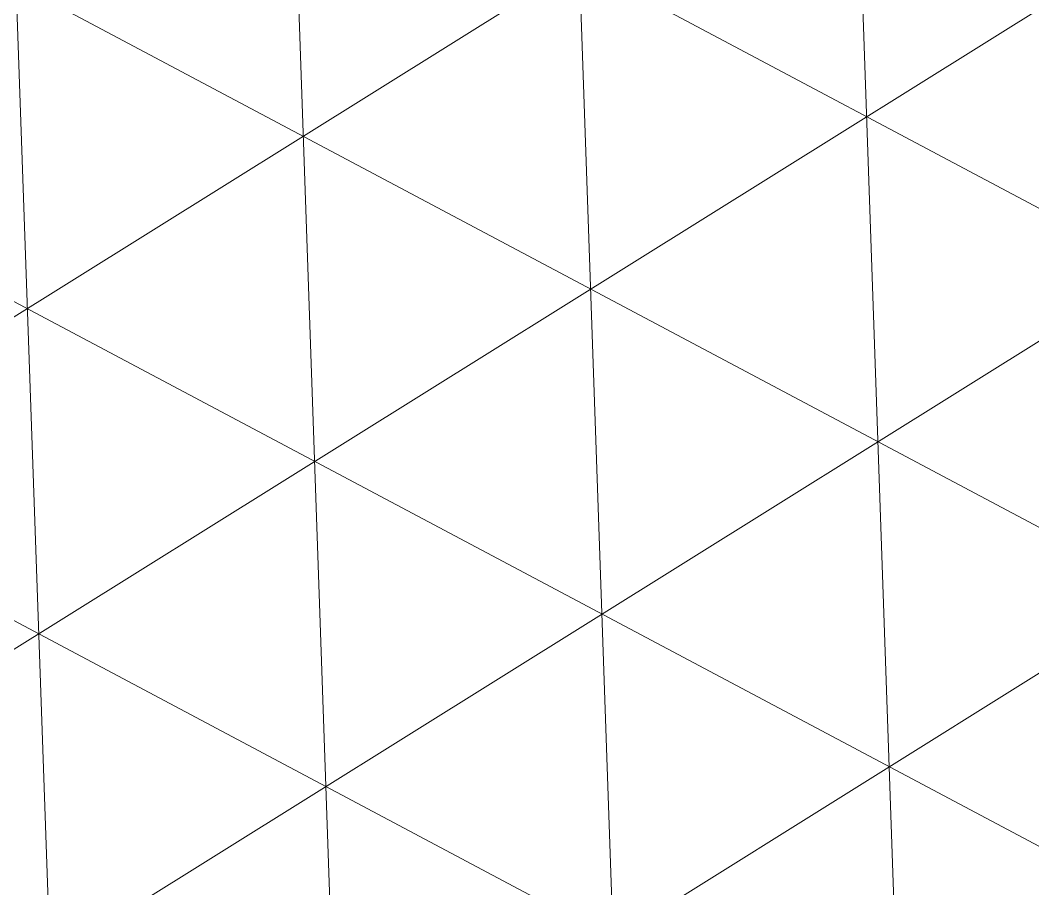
# Model space of a CAD drawing. Header units: metres. Extents: x 678805 to 1359287, y 2747329 to 5497370.
# Drawn here: x 679875.471 to 679876.326, y 2748713.256 to 2748713.99 of the extents above; entities that cross this region are included whole.
import ezdxf

# ---------------------------------------------------------------- set-up
doc = ezdxf.new("R2010")
doc.units = ezdxf.units.M
doc.layers.add('00_XREF_MON_HSC_PAVEMENT', color=7, linetype='Continuous')
doc.layers.add('XREF_MON_HSC_PAVEMENT$0$03-TR-Pavement_07_Precast irregular Concrete Blocks', color=7, linetype='Continuous', lineweight=5, true_color=0xb3b3b3)

# ---------------------------------------------------------------- blocks, each defined once
blk = doc.blocks.new('XREF_MON_HSC_PAVEMENT')
at = {"layer": 'XREF_MON_HSC_PAVEMENT$0$03-TR-Pavement_07_Precast irregular Concrete Blocks', "linetype": 'Continuous'}
h = blk.add_hatch(dxfattribs=at)
h.set_pattern_fill('NET3', color=256, scale=0.075, angle=92)
h.set_pattern_definition([(91.99999999999997, (679898.7697564481, 2748715.385348614), (-0.2379799406839221, -0.008310442652282986), []), (152, (679898.7697564481, 2748715.385348614), (-0.1117929158883903, -0.2102518955495319), []), (212, (679898.7697564481, 2748715.385348614), (0.1261870247955318, -0.201941452897249), [])])
h.paths.add_polyline_path([(679858.5016801929, 2748700.126433144), (679883.3906801362, 2748715.619636551), (679862.621122878, 2748743.643882493), (679859.153208235, 2748741.480948735), (679858.8356451598, 2748741.990027512), (679839.8293875301, 2748730.135477967)])

msp = doc.modelspace()

# ---------------------------------------------------------------- block references
at = {"layer": '00_XREF_MON_HSC_PAVEMENT'}
msp.add_blockref('XREF_MON_HSC_PAVEMENT', (0, 0), dxfattribs=at)

doc.saveas('drawing.dxf')
